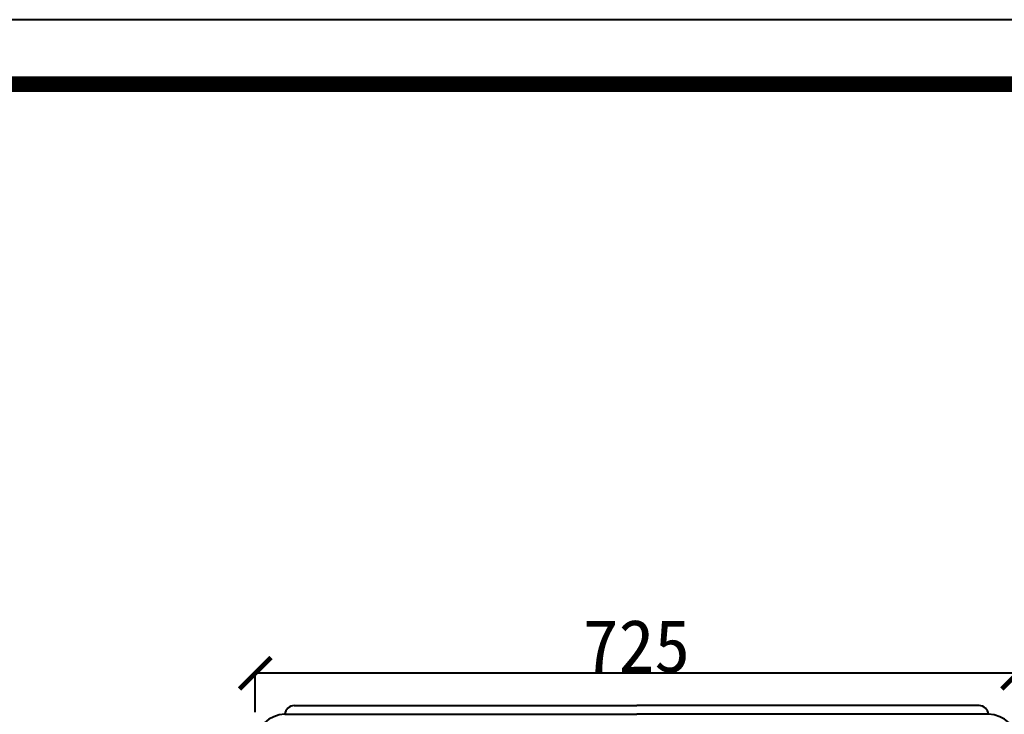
# Model space of a CAD drawing. Extents: x 3172 to 33391, y 13916 to 34175.
# Drawn here: x 10839 to 11776, y 21155 to 21815 of the extents above; entities that cross this region are included whole.
import ezdxf

# ---------------------------------------------------------------- set-up
doc = ezdxf.new("R2010")
doc.units = 0
doc.layers.get('0').update_dxf_attribs({"linetype": 'CONTINUOUS'})
doc.layers.get('DEFPOINTS').update_dxf_attribs({"linetype": 'CONTINUOUS'})
doc.dimstyles.new('ISO-25', dxfattribs={"dimtxt": 2.5, "dimasz": 2.5, "dimexe": 1.25, "dimexo": 0.625, "dimtad": 1, "dimdec": 4, "dimdsep": 46, "dimlunit": 6, "dimtxsty": 'Standard', "dimcen": 2.5, "dimadec": 0, "dimazin": 0, "dimtfac": 1, "dimtdec": 4, "dimtmove": 0, "dimatfit": 3, "dimfxl": 1, "dimtolj": 1, "dimtzin": 0, "dimarcsym": 0})

# ---------------------------------------------------------------- blocks, each defined once
blk = doc.blocks.new('_ARCHTICK')
at = {"color": 0, "linetype": 'ByBlock', "const_width": 0.15}
blk.add_lwpolyline([(-0.5, -0.5), (0.5, 0.5)], dxfattribs=at)
blk = doc.blocks.new('*D78')
at = {"color": 0, "linetype": 'ByBlock'}
for p, q in [((17744.88, 18386.28), (17744.88, 18424.68)), ((18469.88, 18386.28), (18469.88, 18424.68)), ((18469.88, 18423.43), (17744.88, 18423.43))]:
    blk.add_line(p, q, dxfattribs=at)
at = {"layer": 'DEFPOINTS', "color": 0, "linetype": 'ByBlock'}
for p in [(17744.88, 18423.43), (17744.88, 18385.66), (18469.88, 18385.66)]:
    blk.add_point(p, dxfattribs=at)
at = {"color": 0, "linetype": 'ByBlock', "xscale": 30, "yscale": 30, "zscale": 30, "rotation": 180}
blk.add_blockref('_ARCHTICK', (17744.88, 18423.43), dxfattribs=at)
at = {"color": 0, "linetype": 'ByBlock', "xscale": 30, "yscale": 30, "zscale": 30}
blk.add_blockref('_ARCHTICK', (18469.88, 18423.43), dxfattribs=at)
at = {"color": 0, "linetype": 'ByBlock', "insert": (18107.38, 18449.05), "char_height": 50, "attachment_point": 5}
blk.add_mtext('\\A1;725', dxfattribs=at)
blk = doc.blocks.new('A$C345E5835')
for p, q in [((53.65495, 655.83472), (379.30682, 655.90477)), ((704.95869, 655.83472), (379.30682, 655.90477)), ((44.86888, 647.41407), (379.30682, 647.41407)), ((713.74476, 647.41407), (379.30682, 647.41407))]:
    blk.add_line(p, q)
for centre, radius, start, end in [((54.18016, 646.49272), 9.35675, 93.2177798, 174.34900751), ((704.43348, 646.49272), 9.35675, 5.65099249, 86.7822202), ((45.29829, 618.66005), 28.75722, 90.85558526, 177.31503727), ((713.31535, 618.66005), 28.75722, 2.68496273, 89.14441474)]:
    blk.add_arc(centre, radius, start, end)
dim = blk.add_linear_dim(base=(16.59106, 686.48136), p1=(741.59105, 648.71064), p2=(16.59106, 648.71064), dimstyle='ISO-25', override={"dimtxt": 50, "dimasz": 30, "dimblk1": 'ARCHTICK', "dimblk2": 'ARCHTICK', "dimsah": 1})
dim.commit()
dim.dimension.update_dxf_attribs({"geometry": '*D78', "text_midpoint": (379.09105, 712.10636), "insert": (-17728.28588, -17736.9479)})

msp = doc.modelspace()

# ---------------------------------------------------------------- linework, layer by layer
msp.add_lwpolyline([(13619.72829, 18223.24493), (13619.72829, 21815.29574), (8810.63174, 21815.29574), (8810.63174, 18223.24493)], close=True)
at = {"const_width": 14.71147}
msp.add_lwpolyline([(13558.4305, 18284.54272), (13558.4305, 21753.99795), (8887.53848, 21753.99795), (8887.53848, 18284.54272)], close=True, dxfattribs=at)

# ---------------------------------------------------------------- block references
msp.add_blockref('A$C345E5835', (11046.6814, 20507.41415))

doc.saveas('drawing.dxf')
